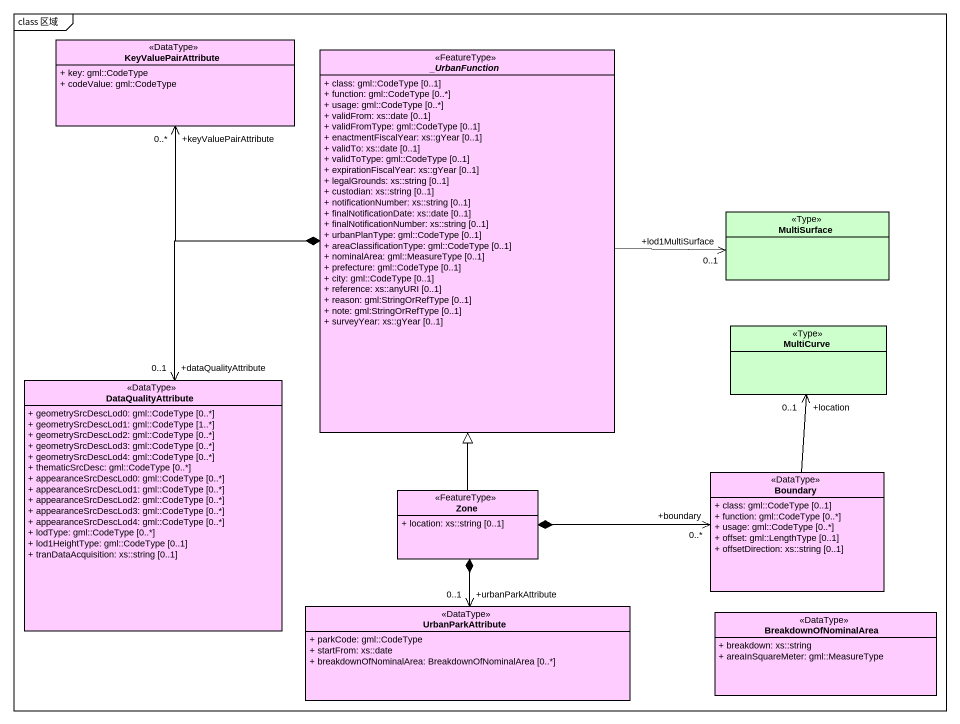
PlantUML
@startuml
mainframe class 区域
hide circle
hide empty members
skinparam classAttributeIconSize 0
class KeyValuePairAttribute <<DataType>> #FFCCFF {
  + key: gml::CodeType
  + codeValue: gml::CodeType
}
abstract class "_UrbanFunction" as UrbanFunction <<FeatureType>> #FFCCFF {
  + class: gml::CodeType [0..1]
  + function: gml::CodeType [0..*]
  + usage: gml::CodeType [0..*]
  + validFrom: xs::date [0..1]
  + validFromType: gml::CodeType [0..1]
  + enactmentFiscalYear: xs::gYear [0..1]
  + validTo: xs::date [0..1]
  + validToType: gml::CodeType [0..1]
  + expirationFiscalYear: xs::gYear [0..1]
  + legalGrounds: xs::string [0..1]
  + custodian: xs::string [0..1]
  + notificationNumber: xs::string [0..1]
  + finalNotificationDate: xs::date [0..1]
  + finalNotificationNumber: xs::string [0..1]
  + urbanPlanType: gml::CodeType [0..1]
  + areaClassificationType: gml::CodeType [0..1]
  + nominalArea: gml::MeasureType [0..1]
  + prefecture: gml::CodeType [0..1]
  + city: gml::CodeType [0..1]
  + reference: xs::anyURI [0..1]
  + reason: gml:StringOrRefType [0..1]
  + note: gml:StringOrRefType [0..1]
  + surveyYear: xs::gYear [0..1]
}
class MultiSurface <<Type>> #CCFFCC
class MultiCurve <<Type>> #CCFFCC
class DataQualityAttribute <<DataType>> #FFCCFF {
  + geometrySrcDescLod0: gml::CodeType [0..*]
  + geometrySrcDescLod1: gml::CodeType [1..*]
  + geometrySrcDescLod2: gml::CodeType [0..*]
  + geometrySrcDescLod3: gml::CodeType [0..*]
  + geometrySrcDescLod4: gml::CodeType [0..*]
  + thematicSrcDesc: gml::CodeType [0..*]
  + appearanceSrcDescLod0: gml::CodeType [0..*]
  + appearanceSrcDescLod1: gml::CodeType [0..*]
  + appearanceSrcDescLod2: gml::CodeType [0..*]
  + appearanceSrcDescLod3: gml::CodeType [0..*]
  + appearanceSrcDescLod4: gml::CodeType [0..*]
  + lodType: gml::CodeType [0..*]
  + lod1HeightType: gml::CodeType [0..1]
  + tranDataAcquisition: xs::string [0..1]
}
class "Boundary" as Boundary_ <<DataType>> #FFCCFF {
  + class: gml::CodeType [0..1]
  + function: gml::CodeType [0..*]
  + usage: gml::CodeType [0..*]
  + offset: gml::LengthType [0..1]
  + offsetDirection: xs::string [0..1]
}
class Zone <<FeatureType>> #FFCCFF {
  + location: xs::string [0..1]
}
class UrbanParkAttribute <<DataType>> #FFCCFF {
  + parkCode: gml::CodeType
  + startFrom: xs::date
  + breakdownOfNominalArea: BreakdownOfNominalArea [0..*]
}
class BreakdownOfNominalArea <<DataType>> #FFCCFF {
  + breakdown: xs::string
  + areaInSquareMeter: gml::MeasureType
}
KeyValuePairAttribute "+keyValuePairAttribute\n0..*" <-right-* UrbanFunction
MultiSurface "+lod1MultiSurface\n0..1" <-left- UrbanFunction
MultiCurve "+location\n0..1" <-- Boundary_
DataQualityAttribute "+dataQualityAttribute\n0..1" <-up-* UrbanFunction
Boundary_ "+boundary\n0..*" <-left-* Zone
Zone -up-|> UrbanFunction
UrbanParkAttribute "+urbanParkAttribute\n0..1" <-up-* Zone
@enduml
